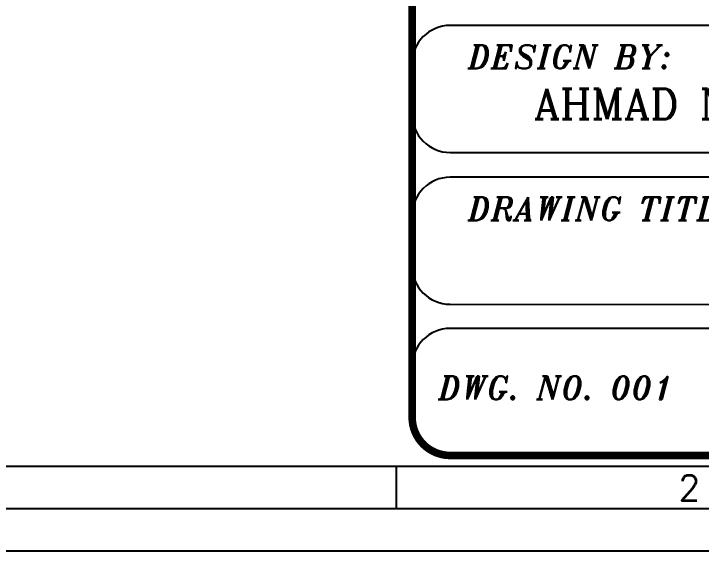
# Model space of a CAD drawing. Header units: inches. Extents: x -15 to 1885144, y -42615 to 866270.
# Drawn here: x 1858719 to 1870100, y 780727 to 789619 of the extents above; entities that cross this region are included whole.
import ezdxf
from ezdxf.enums import TextEntityAlignment as Align

# ---------------------------------------------------------------- set-up
doc = ezdxf.new("R2010")
doc.units = ezdxf.units.IN
doc.header["$LTSCALE"] = 100
doc.header["$MEASUREMENT"] = 0
doc.layers.add('Print Frame', color=7, linetype='Continuous')
doc.styles.add('BN', font='romanc.shx', dxfattribs={"height": 0.225})
doc.styles.add('ITALICT', font='italict.shx', dxfattribs={"height": 0.12})
doc.styles.add('simplex', font='simplex.shx', dxfattribs={"width": 0.8})

msp = doc.modelspace()

# ---------------------------------------------------------------- linework, layer by layer
at = {"layer": 'Print Frame'}
msp.add_line((1873968.811, 784413.784), (1865944.037, 784413.784), dxfattribs=at)
at = {"layer": 'Print Frame', "color": 2}
msp.add_line((1865054.478, 781426.962), (1865054.478, 782126.962), dxfattribs=at)
for points in [[(1767404.478, 780726.962), (1767404.478, 863886.962), (1885144.478, 863886.962), (1885144.478, 780726.962)], [(1768804.478, 782126.962), (1768804.478, 862486.962), (1883744.478, 862486.962), (1883744.478, 782126.962)]]:
    msp.add_lwpolyline(points, close=True, dxfattribs=at)
at = {"layer": 'Print Frame', "color": 200}
msp.add_lwpolyline([(1768104.478, 781426.962), (1768104.478, 863186.962), (1884444.478, 863186.962), (1884444.478, 781426.962)], close=True, dxfattribs=at)
at = {"layer": 'Print Frame', "const_width": 126}
msp.add_lwpolyline([(1865314.044, 799451.301), (1865314.037, 783783.784), (1865314.037, 782941.486, 0.414213562), (1865944.037, 782311.486), (1882738.785, 782311.486, 0.414213562), (1883368.785, 782941.486), (1883368.785, 783783.784), (1883368.792, 794252.272), (1883368.792, 799451.301, 0.414213562), (1882738.792, 800081.301), (1865944.044, 800081.301, 0.414213562), (1865314.044, 799451.301)], format="xyb", dxfattribs=at)
at = {"layer": 'Print Frame'}
for points in [[(1865944.037, 787324.338), (1882738.785, 787323.862, 0.414213562), (1883368.785, 787953.862), (1883368.785, 788796.161, 0.414213562), (1882738.785, 789426.161), (1865944.037, 789426.637, 0.414213562), (1865314.037, 788796.637), (1865314.037, 787954.338, 0.414213562)], [(1865944.037, 784812.06), (1882738.785, 784811.584, 0.414213562), (1883368.785, 785441.584), (1883368.785, 786283.883, 0.414213562), (1882738.785, 786913.883), (1865944.037, 786914.359, 0.414213562), (1865314.037, 786284.359), (1865314.037, 785442.06, 0.414213562)]]:
    msp.add_lwpolyline(points, format="xyb", close=True, dxfattribs=at)
msp.add_arc((1865944.037, 783783.784), 630, 90, 180, dxfattribs=at)

# ---------------------------------------------------------------- texts
at = {"layer": 'Print Frame', "color": 6}
for s, height, style, p in [('DESIGN BY:', 387.2325, 'ITALICT', (1866236.221, 788712.139)), ('AHMAD NABAWE HAMED GHAREEB', 504, 'BN', (1867329.895, 787872.828)), ('DRAWING TITLE:', 387.23249, 'ITALICT', (1866236.221, 786199.861)), ('DWG. NO. 001', 387.23249, 'ITALICT', (1865743.844, 783236.954))]:
    msp.add_text(s, height=height, dxfattribs=dict(at, style=style)).set_placement(p)
at = {"layer": 'Print Frame', "color": 2, "style": 'simplex'}
msp.add_text('2', height=420, dxfattribs=at).set_placement((1869901.978, 781776.962), align=Align.MIDDLE)

doc.saveas('drawing.dxf')
